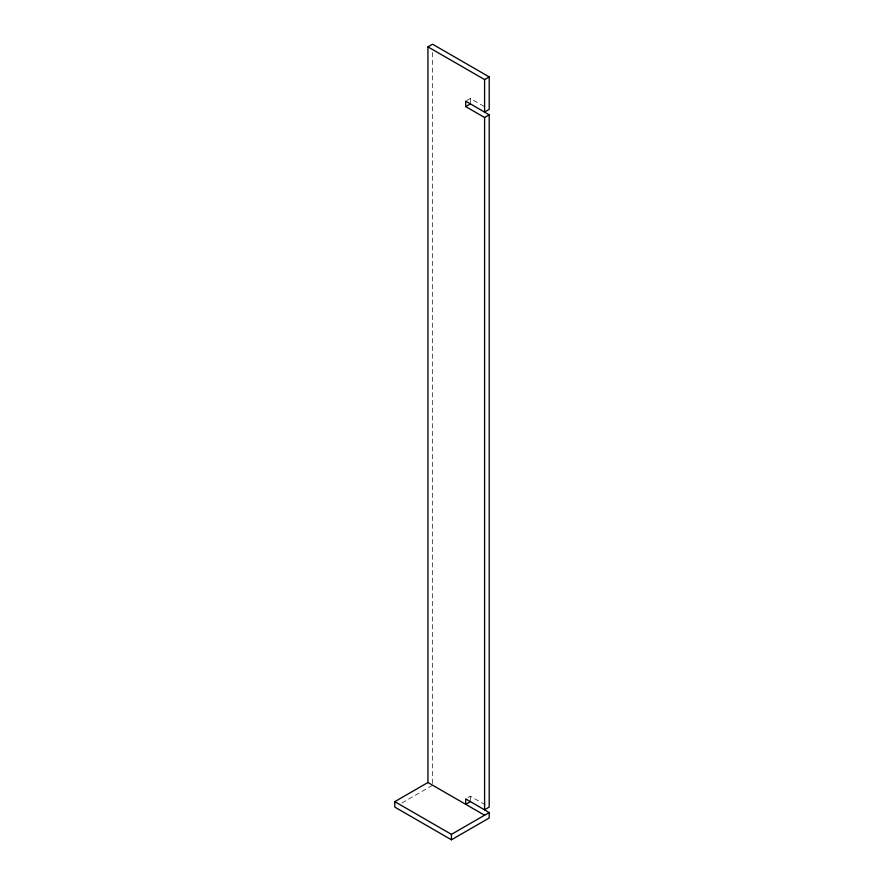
<?xml version="1.0" encoding="UTF-8"?>
<svg xmlns="http://www.w3.org/2000/svg" width="884" height="884" viewBox="0 0 884 884"><rect width="100%" height="100%" fill="white"/><g stroke="black" fill="none" stroke-linecap="round" stroke-linejoin="round"><path stroke-width="0.66" stroke-dasharray="4.42 3.31" d="M466.863 100.478L470.321 98.478L486.841 108.014M401.877 803.004L432.563 785.29M468.012 797.523L470.321 796.197L486.841 805.733M470.321 98.478L470.321 103.925M470.321 796.197L470.321 801.644M432.563 52.476L432.563 783.909"/><path stroke-width="1.33" d="M427.933 46.863L432.563 44.2L489.206 76.908L489.206 109.384L484.587 112.047L484.587 79.571L427.933 46.863L427.933 782.506L484.587 815.214M484.587 79.571L489.206 76.908M465.702 106.599L484.587 117.495L484.587 809.766L489.206 807.092L489.206 114.832L465.702 101.152L465.702 106.599L470.321 103.925M484.587 117.495L489.206 114.832M470.321 801.644L465.702 804.307L465.702 798.86L489.206 812.551L489.206 817.998L451.437 839.8L394.794 807.092L394.794 801.644L427.933 782.506M394.794 801.644L451.437 834.352L489.206 812.551M451.437 834.352L451.437 839.8"/></g></svg>
